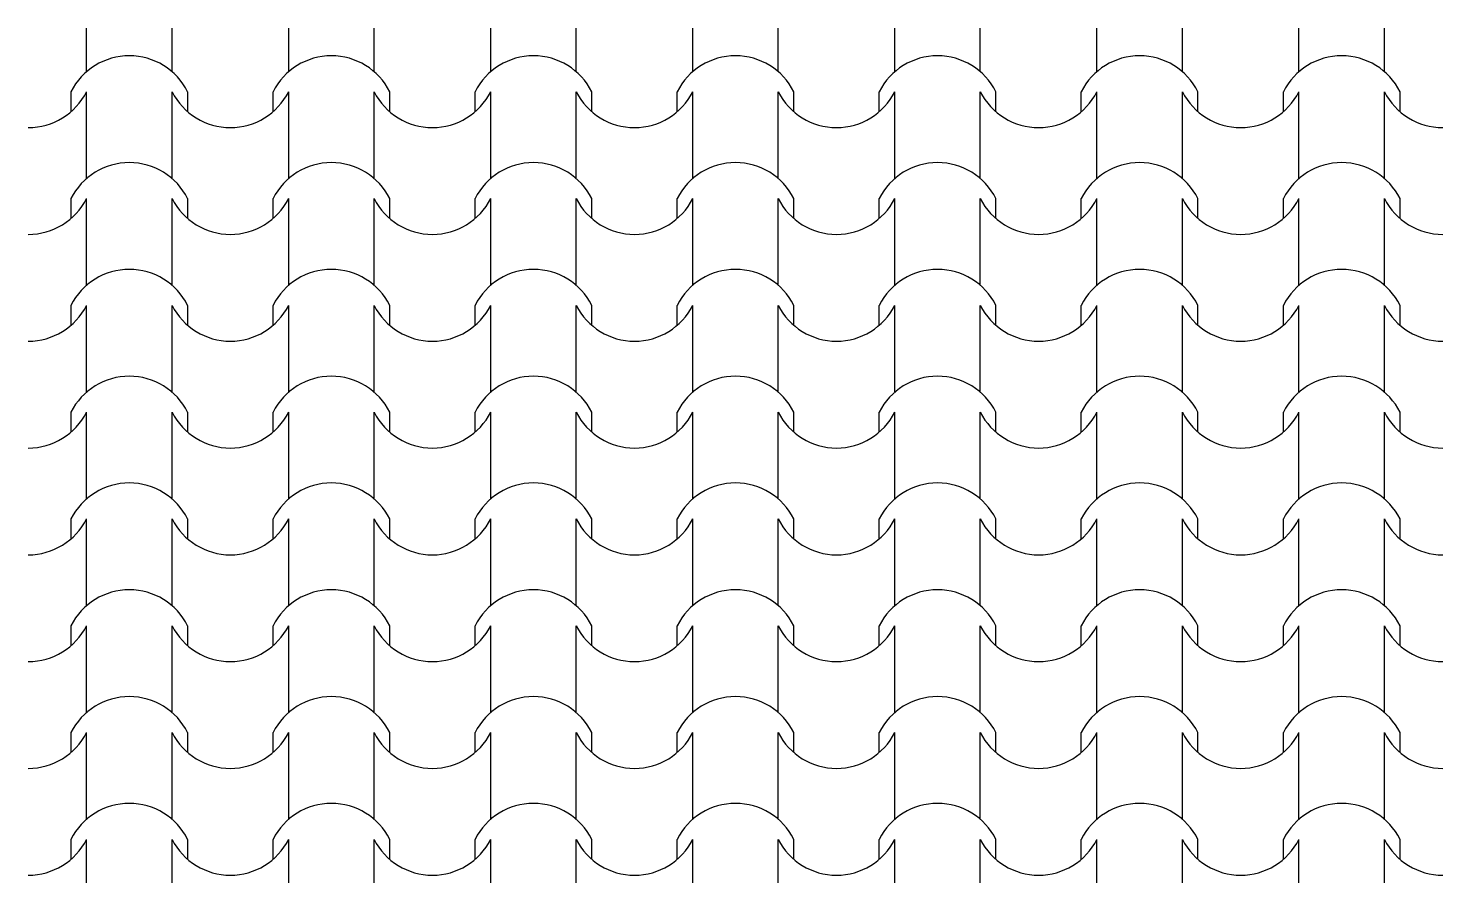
# Model space of a CAD drawing. Header units: feet. Extents: x 2791058 to 2855058, y -67651 to -26651.
# Drawn here: x 2823373 to 2827356, y -41152 to -38747 of the extents above; entities that cross this region are included whole.
import ezdxf

# ---------------------------------------------------------------- set-up
doc = ezdxf.new("R2010")
doc.units = ezdxf.units.FT
doc.header["$MEASUREMENT"] = 0
doc.layers.add('Dimensioning - General', color=7, linetype='Continuous')
doc.layers.add('Dimensioning - General_Pen_No__1', color=7, linetype='Continuous', lineweight=0)
doc.layers.add('Structural - Bearing_Pen_No__82', color=7, linetype='Continuous', lineweight=0, true_color=0xaaaaaa)
doc.styles.add('GENERATED_STYLE_2', font='arial.ttf')
doc.dimstyles.new('GENERATED_STYLE__2', dxfattribs={"dimtxt": 250, "dimasz": 190, "dimexe": 0.18, "dimexo": 3, "dimgap": 0.09, "dimtad": 1, "dimtih": 1, "dimtoh": 1, "dimlfac": 0.001, "dimzin": 0, "dimdsep": 46, "dimtxsty": 'GENERATED_STYLE_2', "dimblk": 'ARROWHEAD_2', "dimblk1": 'ARROWHEAD_2', "dimblk2": 'ARROWHEAD_2', "dimcen": 0.09, "dimclrd": 7, "dimclre": 7, "dimclrt": 7, "dimadec": 0, "dimazin": 0, "dimtfac": 1, "dimtdec": 4, "dimtmove": 0, "dimatfit": 3, "dimfxl": 1, "dimtolj": 1, "dimtzin": 0, "dimarcsym": 0})

# ---------------------------------------------------------------- blocks, each defined once
blk = doc.blocks.new('*X6', base_point=(2247653.8, -76425))
at = {"layer": 'Structural - Bearing_Pen_No__82', "color": 253, "linetype": 'Continuous', "lineweight": 0, "true_color": 0xaaaaaa}
for p, q in [((2823537.3, -38868.6), (2823537.3, -38746.7)), ((2823777.8, -38868.6), (2823777.8, -38746.7)), ((2824106.2, -38868.6), (2824106.2, -38746.7)), ((2824346.7, -38868.6), (2824346.7, -38746.7)), ((2824675.2, -38868.6), (2824675.2, -38746.7)), ((2824915.7, -38868.6), (2824915.7, -38746.7)), ((2825244.2, -38868.6), (2825244.2, -38746.7)), ((2825484.6, -38868.6), (2825484.6, -38746.7)), ((2825813.1, -38868.6), (2825813.1, -38746.7)), ((2826053.6, -38868.6), (2826053.6, -38746.7)), ((2826382.1, -38868.6), (2826382.1, -38746.7)), ((2826622.6, -38868.6), (2826622.6, -38746.7)), ((2826951, -38868.6), (2826951, -38746.7)), ((2827191.5, -38868.6), (2827191.5, -38746.7)), ((2823493.3, -38981.5), (2823493.3, -38925.4)), ((2823537.3, -39047.4), (2823537.3, -38925.4)), ((2823777.8, -39047.4), (2823777.8, -38925.4)), ((2823821.8, -38981.5), (2823821.8, -38925.4)), ((2824062.2, -38981.5), (2824062.2, -38925.4)), ((2824106.2, -39047.4), (2824106.2, -38925.4)), ((2824346.7, -39047.4), (2824346.7, -38925.4)), ((2824390.7, -38981.5), (2824390.7, -38925.4)), ((2824631.2, -38981.5), (2824631.2, -38925.4)), ((2824675.2, -39047.4), (2824675.2, -38925.4)), ((2824915.7, -39047.4), (2824915.7, -38925.4)), ((2824959.7, -38981.5), (2824959.7, -38925.4)), ((2825200.2, -38981.5), (2825200.2, -38925.4)), ((2825244.2, -39047.4), (2825244.2, -38925.4)), ((2825484.6, -39047.4), (2825484.6, -38925.4)), ((2825528.6, -38981.5), (2825528.6, -38925.4)), ((2825769.1, -38981.5), (2825769.1, -38925.4)), ((2825813.1, -39047.4), (2825813.1, -38925.4)), ((2826053.6, -39047.4), (2826053.6, -38925.4)), ((2826097.6, -38981.5), (2826097.6, -38925.4)), ((2826338.1, -38981.5), (2826338.1, -38925.4)), ((2826382.1, -39047.4), (2826382.1, -38925.4)), ((2826622.6, -39047.4), (2826622.6, -38925.4)), ((2826666.6, -38981.5), (2826666.6, -38925.4)), ((2826907, -38981.5), (2826907, -38925.4)), ((2826951, -39047.4), (2826951, -38925.4)), ((2827191.5, -39047.4), (2827191.5, -38925.4)), ((2827235.5, -38981.5), (2827235.5, -38925.4)), ((2823537.3, -39169.3), (2823537.3, -39047.4)), ((2823777.8, -39169.3), (2823777.8, -39047.4)), ((2824106.2, -39169.3), (2824106.2, -39047.4)), ((2824346.7, -39169.3), (2824346.7, -39047.4)), ((2824675.2, -39169.3), (2824675.2, -39047.4)), ((2824915.7, -39169.3), (2824915.7, -39047.4)), ((2825244.2, -39169.3), (2825244.2, -39047.4)), ((2825484.6, -39169.3), (2825484.6, -39047.4)), ((2825813.1, -39169.3), (2825813.1, -39047.4)), ((2826053.6, -39169.3), (2826053.6, -39047.4)), ((2826382.1, -39169.3), (2826382.1, -39047.4)), ((2826622.6, -39169.3), (2826622.6, -39047.4)), ((2826951, -39169.3), (2826951, -39047.4)), ((2827191.5, -39169.3), (2827191.5, -39047.4)), ((2823493.3, -39282.2), (2823493.3, -39226.1)), ((2823537.3, -39348), (2823537.3, -39226.1)), ((2823777.8, -39348), (2823777.8, -39226.1)), ((2823821.8, -39282.2), (2823821.8, -39226.1)), ((2824062.2, -39282.2), (2824062.2, -39226.1)), ((2824106.2, -39348), (2824106.2, -39226.1)), ((2824346.7, -39348), (2824346.7, -39226.1)), ((2824390.7, -39282.2), (2824390.7, -39226.1)), ((2824631.2, -39282.2), (2824631.2, -39226.1)), ((2824675.2, -39348), (2824675.2, -39226.1)), ((2824915.7, -39348), (2824915.7, -39226.1)), ((2824959.7, -39282.2), (2824959.7, -39226.1)), ((2825200.2, -39282.2), (2825200.2, -39226.1)), ((2825244.2, -39348), (2825244.2, -39226.1)), ((2825484.6, -39348), (2825484.6, -39226.1)), ((2825528.6, -39282.2), (2825528.6, -39226.1)), ((2825769.1, -39282.2), (2825769.1, -39226.1)), ((2825813.1, -39348), (2825813.1, -39226.1)), ((2826053.6, -39348), (2826053.6, -39226.1)), ((2826097.6, -39282.2), (2826097.6, -39226.1)), ((2826338.1, -39282.2), (2826338.1, -39226.1)), ((2826382.1, -39348), (2826382.1, -39226.1)), ((2826622.6, -39348), (2826622.6, -39226.1)), ((2826666.6, -39282.2), (2826666.6, -39226.1)), ((2826907, -39282.2), (2826907, -39226.1)), ((2826951, -39348), (2826951, -39226.1)), ((2827191.5, -39348), (2827191.5, -39226.1)), ((2827235.5, -39282.2), (2827235.5, -39226.1)), ((2823537.3, -39470), (2823537.3, -39348)), ((2823777.8, -39470), (2823777.8, -39348)), ((2824106.2, -39470), (2824106.2, -39348)), ((2824346.7, -39470), (2824346.7, -39348)), ((2824675.2, -39470), (2824675.2, -39348)), ((2824915.7, -39470), (2824915.7, -39348)), ((2825244.2, -39470), (2825244.2, -39348)), ((2825484.6, -39470), (2825484.6, -39348)), ((2825813.1, -39470), (2825813.1, -39348)), ((2826053.6, -39470), (2826053.6, -39348)), ((2826382.1, -39470), (2826382.1, -39348)), ((2826622.6, -39470), (2826622.6, -39348)), ((2826951, -39470), (2826951, -39348)), ((2827191.5, -39470), (2827191.5, -39348)), ((2823493.3, -39582.8), (2823493.3, -39526.8)), ((2823537.3, -39648.7), (2823537.3, -39526.8)), ((2823777.8, -39648.7), (2823777.8, -39526.8)), ((2823821.8, -39582.8), (2823821.8, -39526.8)), ((2824062.2, -39582.8), (2824062.2, -39526.8)), ((2824106.2, -39648.7), (2824106.2, -39526.8)), ((2824346.7, -39648.7), (2824346.7, -39526.8)), ((2824390.7, -39582.8), (2824390.7, -39526.8)), ((2824631.2, -39582.8), (2824631.2, -39526.8)), ((2824675.2, -39648.7), (2824675.2, -39526.8)), ((2824915.7, -39648.7), (2824915.7, -39526.8)), ((2824959.7, -39582.8), (2824959.7, -39526.8)), ((2825200.2, -39582.8), (2825200.2, -39526.8)), ((2825244.2, -39648.7), (2825244.2, -39526.8)), ((2825484.6, -39648.7), (2825484.6, -39526.8)), ((2825528.6, -39582.8), (2825528.6, -39526.8)), ((2825769.1, -39582.8), (2825769.1, -39526.8)), ((2825813.1, -39648.7), (2825813.1, -39526.8)), ((2826053.6, -39648.7), (2826053.6, -39526.8)), ((2826097.6, -39582.8), (2826097.6, -39526.8)), ((2826338.1, -39582.8), (2826338.1, -39526.8)), ((2826382.1, -39648.7), (2826382.1, -39526.8)), ((2826622.6, -39648.7), (2826622.6, -39526.8)), ((2826666.6, -39582.8), (2826666.6, -39526.8)), ((2826907, -39582.8), (2826907, -39526.8)), ((2826951, -39648.7), (2826951, -39526.8)), ((2827191.5, -39648.7), (2827191.5, -39526.8)), ((2827235.5, -39582.8), (2827235.5, -39526.8)), ((2823537.3, -39770.6), (2823537.3, -39648.7)), ((2823777.8, -39770.6), (2823777.8, -39648.7)), ((2824106.2, -39770.6), (2824106.2, -39648.7)), ((2824346.7, -39770.6), (2824346.7, -39648.7)), ((2824675.2, -39770.6), (2824675.2, -39648.7)), ((2824915.7, -39770.6), (2824915.7, -39648.7)), ((2825244.2, -39770.6), (2825244.2, -39648.7)), ((2825484.6, -39770.6), (2825484.6, -39648.7)), ((2825813.1, -39770.6), (2825813.1, -39648.7)), ((2826053.6, -39770.6), (2826053.6, -39648.7)), ((2826382.1, -39770.6), (2826382.1, -39648.7)), ((2826622.6, -39770.6), (2826622.6, -39648.7)), ((2826951, -39770.6), (2826951, -39648.7)), ((2827191.5, -39770.6), (2827191.5, -39648.7)), ((2823493.3, -39883.5), (2823493.3, -39827.4)), ((2823537.3, -39949.4), (2823537.3, -39827.4)), ((2823777.8, -39949.4), (2823777.8, -39827.4)), ((2823821.8, -39883.5), (2823821.8, -39827.4)), ((2824062.2, -39883.5), (2824062.2, -39827.4)), ((2824106.2, -39949.4), (2824106.2, -39827.4)), ((2824346.7, -39949.4), (2824346.7, -39827.4)), ((2824390.7, -39883.5), (2824390.7, -39827.4)), ((2824631.2, -39883.5), (2824631.2, -39827.4)), ((2824675.2, -39949.4), (2824675.2, -39827.4)), ((2824915.7, -39949.4), (2824915.7, -39827.4)), ((2824959.7, -39883.5), (2824959.7, -39827.4)), ((2825200.2, -39883.5), (2825200.2, -39827.4)), ((2825244.2, -39949.4), (2825244.2, -39827.4)), ((2825484.6, -39949.4), (2825484.6, -39827.4)), ((2825528.6, -39883.5), (2825528.6, -39827.4)), ((2825769.1, -39883.5), (2825769.1, -39827.4)), ((2825813.1, -39949.4), (2825813.1, -39827.4)), ((2826053.6, -39949.4), (2826053.6, -39827.4)), ((2826097.6, -39883.5), (2826097.6, -39827.4)), ((2826338.1, -39883.5), (2826338.1, -39827.4)), ((2826382.1, -39949.4), (2826382.1, -39827.4)), ((2826622.6, -39949.4), (2826622.6, -39827.4)), ((2826666.6, -39883.5), (2826666.6, -39827.4)), ((2826907, -39883.5), (2826907, -39827.4)), ((2826951, -39949.4), (2826951, -39827.4)), ((2827191.5, -39949.4), (2827191.5, -39827.4)), ((2827235.5, -39883.5), (2827235.5, -39827.4)), ((2823537.3, -40071.3), (2823537.3, -39949.4)), ((2823777.8, -40071.3), (2823777.8, -39949.4)), ((2824106.2, -40071.3), (2824106.2, -39949.4)), ((2824346.7, -40071.3), (2824346.7, -39949.4)), ((2824675.2, -40071.3), (2824675.2, -39949.4)), ((2824915.7, -40071.3), (2824915.7, -39949.4)), ((2825244.2, -40071.3), (2825244.2, -39949.4)), ((2825484.6, -40071.3), (2825484.6, -39949.4)), ((2825813.1, -40071.3), (2825813.1, -39949.4)), ((2826053.6, -40071.3), (2826053.6, -39949.4)), ((2826382.1, -40071.3), (2826382.1, -39949.4)), ((2826622.6, -40071.3), (2826622.6, -39949.4)), ((2826951, -40071.3), (2826951, -39949.4)), ((2827191.5, -40071.3), (2827191.5, -39949.4)), ((2823493.3, -40184.2), (2823493.3, -40128.1)), ((2823537.3, -40250), (2823537.3, -40128.1)), ((2823777.8, -40250), (2823777.8, -40128.1)), ((2823821.8, -40184.2), (2823821.8, -40128.1)), ((2824062.2, -40184.2), (2824062.2, -40128.1)), ((2824106.2, -40250), (2824106.2, -40128.1)), ((2824346.7, -40250), (2824346.7, -40128.1)), ((2824390.7, -40184.2), (2824390.7, -40128.1)), ((2824631.2, -40184.2), (2824631.2, -40128.1)), ((2824675.2, -40250), (2824675.2, -40128.1)), ((2824915.7, -40250), (2824915.7, -40128.1)), ((2824959.7, -40184.2), (2824959.7, -40128.1)), ((2825200.2, -40184.2), (2825200.2, -40128.1)), ((2825244.2, -40250), (2825244.2, -40128.1)), ((2825484.6, -40250), (2825484.6, -40128.1)), ((2825528.6, -40184.2), (2825528.6, -40128.1)), ((2825769.1, -40184.2), (2825769.1, -40128.1)), ((2825813.1, -40250), (2825813.1, -40128.1)), ((2826053.6, -40250), (2826053.6, -40128.1)), ((2826097.6, -40184.2), (2826097.6, -40128.1)), ((2826338.1, -40184.2), (2826338.1, -40128.1)), ((2826382.1, -40250), (2826382.1, -40128.1)), ((2826622.6, -40250), (2826622.6, -40128.1)), ((2826666.6, -40184.2), (2826666.6, -40128.1)), ((2826907, -40184.2), (2826907, -40128.1)), ((2826951, -40250), (2826951, -40128.1)), ((2827191.5, -40250), (2827191.5, -40128.1)), ((2827235.5, -40184.2), (2827235.5, -40128.1)), ((2823537.3, -40372), (2823537.3, -40250)), ((2823777.8, -40372), (2823777.8, -40250)), ((2824106.2, -40372), (2824106.2, -40250)), ((2824346.7, -40372), (2824346.7, -40250)), ((2824675.2, -40372), (2824675.2, -40250)), ((2824915.7, -40372), (2824915.7, -40250)), ((2825244.2, -40372), (2825244.2, -40250)), ((2825484.6, -40372), (2825484.6, -40250)), ((2825813.1, -40372), (2825813.1, -40250)), ((2826053.6, -40372), (2826053.6, -40250)), ((2826382.1, -40372), (2826382.1, -40250)), ((2826622.6, -40372), (2826622.6, -40250)), ((2826951, -40372), (2826951, -40250)), ((2827191.5, -40372), (2827191.5, -40250)), ((2823493.3, -40484.8), (2823493.3, -40428.8)), ((2823537.3, -40550.7), (2823537.3, -40428.8)), ((2823777.8, -40550.7), (2823777.8, -40428.8)), ((2823821.8, -40484.8), (2823821.8, -40428.8)), ((2824062.2, -40484.8), (2824062.2, -40428.8)), ((2824106.2, -40550.7), (2824106.2, -40428.8)), ((2824346.7, -40550.7), (2824346.7, -40428.8)), ((2824390.7, -40484.8), (2824390.7, -40428.8)), ((2824631.2, -40484.8), (2824631.2, -40428.8)), ((2824675.2, -40550.7), (2824675.2, -40428.8)), ((2824915.7, -40550.7), (2824915.7, -40428.8)), ((2824959.7, -40484.8), (2824959.7, -40428.8)), ((2825200.2, -40484.8), (2825200.2, -40428.8)), ((2825244.2, -40550.7), (2825244.2, -40428.8)), ((2825484.6, -40550.7), (2825484.6, -40428.8)), ((2825528.6, -40484.8), (2825528.6, -40428.8)), ((2825769.1, -40484.8), (2825769.1, -40428.8)), ((2825813.1, -40550.7), (2825813.1, -40428.8)), ((2826053.6, -40550.7), (2826053.6, -40428.8)), ((2826097.6, -40484.8), (2826097.6, -40428.8)), ((2826338.1, -40484.8), (2826338.1, -40428.8)), ((2826382.1, -40550.7), (2826382.1, -40428.8)), ((2826622.6, -40550.7), (2826622.6, -40428.8)), ((2826666.6, -40484.8), (2826666.6, -40428.8)), ((2826907, -40484.8), (2826907, -40428.8)), ((2826951, -40550.7), (2826951, -40428.8)), ((2827191.5, -40550.7), (2827191.5, -40428.8)), ((2827235.5, -40484.8), (2827235.5, -40428.8)), ((2823537.3, -40672.7), (2823537.3, -40550.7)), ((2823777.8, -40672.7), (2823777.8, -40550.7)), ((2824106.2, -40672.7), (2824106.2, -40550.7)), ((2824346.7, -40672.7), (2824346.7, -40550.7)), ((2824675.2, -40672.7), (2824675.2, -40550.7)), ((2824915.7, -40672.7), (2824915.7, -40550.7)), ((2825244.2, -40672.7), (2825244.2, -40550.7)), ((2825484.6, -40672.7), (2825484.6, -40550.7)), ((2825813.1, -40672.7), (2825813.1, -40550.7)), ((2826053.6, -40672.7), (2826053.6, -40550.7)), ((2826382.1, -40672.7), (2826382.1, -40550.7)), ((2826622.6, -40672.7), (2826622.6, -40550.7)), ((2826951, -40672.7), (2826951, -40550.7)), ((2827191.5, -40672.7), (2827191.5, -40550.7)), ((2823493.3, -40785.5), (2823493.3, -40729.5)), ((2823537.3, -40851.4), (2823537.3, -40729.5)), ((2823777.8, -40851.4), (2823777.8, -40729.5)), ((2823821.8, -40785.5), (2823821.8, -40729.5)), ((2824062.2, -40785.5), (2824062.2, -40729.5)), ((2824106.2, -40851.4), (2824106.2, -40729.5)), ((2824346.7, -40851.4), (2824346.7, -40729.5)), ((2824390.7, -40785.5), (2824390.7, -40729.5)), ((2824631.2, -40785.5), (2824631.2, -40729.5)), ((2824675.2, -40851.4), (2824675.2, -40729.5)), ((2824915.7, -40851.4), (2824915.7, -40729.5)), ((2824959.7, -40785.5), (2824959.7, -40729.5)), ((2825200.2, -40785.5), (2825200.2, -40729.5)), ((2825244.2, -40851.4), (2825244.2, -40729.5)), ((2825484.6, -40851.4), (2825484.6, -40729.5)), ((2825528.6, -40785.5), (2825528.6, -40729.5)), ((2825769.1, -40785.5), (2825769.1, -40729.5)), ((2825813.1, -40851.4), (2825813.1, -40729.5)), ((2826053.6, -40851.4), (2826053.6, -40729.5)), ((2826097.6, -40785.5), (2826097.6, -40729.5)), ((2826338.1, -40785.5), (2826338.1, -40729.5)), ((2826382.1, -40851.4), (2826382.1, -40729.5)), ((2826622.6, -40851.4), (2826622.6, -40729.5)), ((2826666.6, -40785.5), (2826666.6, -40729.5)), ((2826907, -40785.5), (2826907, -40729.5)), ((2826951, -40851.4), (2826951, -40729.5)), ((2827191.5, -40851.4), (2827191.5, -40729.5)), ((2827235.5, -40785.5), (2827235.5, -40729.5)), ((2823537.3, -40973.3), (2823537.3, -40851.4)), ((2823777.8, -40973.3), (2823777.8, -40851.4)), ((2824106.2, -40973.3), (2824106.2, -40851.4)), ((2824346.7, -40973.3), (2824346.7, -40851.4)), ((2824675.2, -40973.3), (2824675.2, -40851.4)), ((2824915.7, -40973.3), (2824915.7, -40851.4)), ((2825244.2, -40973.3), (2825244.2, -40851.4)), ((2825484.6, -40973.3), (2825484.6, -40851.4)), ((2825813.1, -40973.3), (2825813.1, -40851.4)), ((2826053.6, -40973.3), (2826053.6, -40851.4)), ((2826382.1, -40973.3), (2826382.1, -40851.4)), ((2826622.6, -40973.3), (2826622.6, -40851.4)), ((2826951, -40973.3), (2826951, -40851.4)), ((2827191.5, -40973.3), (2827191.5, -40851.4)), ((2823493.3, -41086.2), (2823493.3, -41030.1)), ((2823537.3, -41152.1), (2823537.3, -41030.1)), ((2823777.8, -41152.1), (2823777.8, -41030.1)), ((2823821.8, -41086.2), (2823821.8, -41030.1)), ((2824062.2, -41086.2), (2824062.2, -41030.1)), ((2824106.2, -41152.1), (2824106.2, -41030.1)), ((2824346.7, -41152.1), (2824346.7, -41030.1)), ((2824390.7, -41086.2), (2824390.7, -41030.1)), ((2824631.2, -41086.2), (2824631.2, -41030.1)), ((2824675.2, -41152.1), (2824675.2, -41030.1)), ((2824915.7, -41152.1), (2824915.7, -41030.1)), ((2824959.7, -41086.2), (2824959.7, -41030.1)), ((2825200.2, -41086.2), (2825200.2, -41030.1)), ((2825244.2, -41152.1), (2825244.2, -41030.1)), ((2825484.6, -41152.1), (2825484.6, -41030.1)), ((2825528.6, -41086.2), (2825528.6, -41030.1)), ((2825769.1, -41086.2), (2825769.1, -41030.1)), ((2825813.1, -41152.1), (2825813.1, -41030.1)), ((2826053.6, -41152.1), (2826053.6, -41030.1)), ((2826097.6, -41086.2), (2826097.6, -41030.1)), ((2826338.1, -41086.2), (2826338.1, -41030.1)), ((2826382.1, -41152.1), (2826382.1, -41030.1)), ((2826622.6, -41152.1), (2826622.6, -41030.1)), ((2826666.6, -41086.2), (2826666.6, -41030.1)), ((2826907, -41086.2), (2826907, -41030.1)), ((2826951, -41152.1), (2826951, -41030.1)), ((2827191.5, -41152.1), (2827191.5, -41030.1)), ((2827235.5, -41086.2), (2827235.5, -41030.1))]:
    blk.add_line(p, q, dxfattribs=at)
for centre, radius, start, end in [((2823657.5, -39008), 183.9, 26.7044, 153.2956), ((2824226.5, -39008), 183.9, 26.7044, 153.2956), ((2824795.4, -39008), 183.9, 26.7044, 153.2956), ((2825364.4, -39008), 183.9, 26.7044, 153.2956), ((2825933.4, -39008), 183.9, 26.7044, 153.2956), ((2826502.3, -39008), 183.9, 26.7044, 153.2956), ((2827071.3, -39008), 183.9, 26.7044, 153.2956), ((2823372.5, -38841.5), 184.9, 270.1705, 333.0115), ((2823942.6, -38841.5), 184.9, 206.9885, 269.8295), ((2823941.5, -38841.5), 184.9, 270.1705, 333.0115), ((2824511.5, -38841.5), 184.9, 206.9885, 269.8295), ((2824510.4, -38841.5), 184.9, 270.1705, 333.0115), ((2825080.5, -38841.5), 184.9, 206.9885, 269.8295), ((2825079.4, -38841.5), 184.9, 270.1705, 333.0115), ((2825649.4, -38841.5), 184.9, 206.9885, 269.8295), ((2825648.3, -38841.5), 184.9, 270.1705, 333.0115), ((2826218.4, -38841.5), 184.9, 206.9885, 269.8295), ((2826217.3, -38841.5), 184.9, 270.1705, 333.0115), ((2826787.4, -38841.5), 184.9, 206.9885, 269.8295), ((2826786.3, -38841.5), 184.9, 270.1705, 333.0115), ((2827356.3, -38841.5), 184.9, 206.9885, 269.8295), ((2823657.5, -39308.7), 183.9, 26.7044, 153.2956), ((2824226.5, -39308.7), 183.9, 26.7044, 153.2956), ((2824795.4, -39308.7), 183.9, 26.7044, 153.2956), ((2825364.4, -39308.7), 183.9, 26.7044, 153.2956), ((2825933.4, -39308.7), 183.9, 26.7044, 153.2956), ((2826502.3, -39308.7), 183.9, 26.7044, 153.2956), ((2827071.3, -39308.7), 183.9, 26.7044, 153.2956), ((2823372.5, -39142.2), 184.9, 270.1705, 333.0115), ((2823942.6, -39142.2), 184.9, 206.9885, 269.8295), ((2823941.5, -39142.2), 184.9, 270.1705, 333.0115), ((2824511.5, -39142.2), 184.9, 206.9885, 269.8295), ((2824510.4, -39142.2), 184.9, 270.1705, 333.0115), ((2825080.5, -39142.2), 184.9, 206.9885, 269.8295), ((2825079.4, -39142.2), 184.9, 270.1705, 333.0115), ((2825649.4, -39142.2), 184.9, 206.9885, 269.8295), ((2825648.3, -39142.2), 184.9, 270.1705, 333.0115), ((2826218.4, -39142.2), 184.9, 206.9885, 269.8295), ((2826217.3, -39142.2), 184.9, 270.1705, 333.0115), ((2826787.4, -39142.2), 184.9, 206.9885, 269.8295), ((2826786.3, -39142.2), 184.9, 270.1705, 333.0115), ((2827356.3, -39142.2), 184.9, 206.9885, 269.8295), ((2823657.5, -39609.4), 183.9, 26.7044, 153.2956), ((2824226.5, -39609.4), 183.9, 26.7044, 153.2956), ((2824795.4, -39609.4), 183.9, 26.7044, 153.2956), ((2825364.4, -39609.4), 183.9, 26.7044, 153.2956), ((2825933.4, -39609.4), 183.9, 26.7044, 153.2956), ((2826502.3, -39609.4), 183.9, 26.7044, 153.2956), ((2827071.3, -39609.4), 183.9, 26.7044, 153.2956), ((2823372.5, -39442.8), 184.9, 270.1705, 333.0115), ((2823942.6, -39442.8), 184.9, 206.9885, 269.8295), ((2823941.5, -39442.8), 184.9, 270.1705, 333.0115), ((2824511.5, -39442.8), 184.9, 206.9885, 269.8295), ((2824510.4, -39442.8), 184.9, 270.1705, 333.0115), ((2825080.5, -39442.8), 184.9, 206.9885, 269.8295), ((2825079.4, -39442.8), 184.9, 270.1705, 333.0115), ((2825649.4, -39442.8), 184.9, 206.9885, 269.8295), ((2825648.3, -39442.8), 184.9, 270.1705, 333.0115), ((2826218.4, -39442.8), 184.9, 206.9885, 269.8295), ((2826217.3, -39442.8), 184.9, 270.1705, 333.0115), ((2826787.4, -39442.8), 184.9, 206.9885, 269.8295), ((2826786.3, -39442.8), 184.9, 270.1705, 333.0115), ((2827356.3, -39442.8), 184.9, 206.9885, 269.8295), ((2823657.5, -39910.1), 183.9, 26.7044, 153.2956), ((2824226.5, -39910.1), 183.9, 26.7044, 153.2956), ((2824795.4, -39910.1), 183.9, 26.7044, 153.2956), ((2825364.4, -39910.1), 183.9, 26.7044, 153.2956), ((2825933.4, -39910.1), 183.9, 26.7044, 153.2956), ((2826502.3, -39910.1), 183.9, 26.7044, 153.2956), ((2827071.3, -39910.1), 183.9, 26.7044, 153.2956), ((2823372.5, -39743.5), 184.9, 270.1705, 333.0115), ((2823942.6, -39743.5), 184.9, 206.9885, 269.8295), ((2823941.5, -39743.5), 184.9, 270.1705, 333.0115), ((2824511.5, -39743.5), 184.9, 206.9885, 269.8295), ((2824510.4, -39743.5), 184.9, 270.1705, 333.0115), ((2825080.5, -39743.5), 184.9, 206.9885, 269.8295), ((2825079.4, -39743.5), 184.9, 270.1705, 333.0115), ((2825649.4, -39743.5), 184.9, 206.9885, 269.8295), ((2825648.3, -39743.5), 184.9, 270.1705, 333.0115), ((2826218.4, -39743.5), 184.9, 206.9885, 269.8295), ((2826217.3, -39743.5), 184.9, 270.1705, 333.0115), ((2826787.4, -39743.5), 184.9, 206.9885, 269.8295), ((2826786.3, -39743.5), 184.9, 270.1705, 333.0115), ((2827356.3, -39743.5), 184.9, 206.9885, 269.8295), ((2823657.5, -40210.7), 183.9, 26.7044, 153.2956), ((2824226.5, -40210.7), 183.9, 26.7044, 153.2956), ((2824795.4, -40210.7), 183.9, 26.7044, 153.2956), ((2825364.4, -40210.7), 183.9, 26.7044, 153.2956), ((2825933.4, -40210.7), 183.9, 26.7044, 153.2956), ((2826502.3, -40210.7), 183.9, 26.7044, 153.2956), ((2827071.3, -40210.7), 183.9, 26.7044, 153.2956), ((2823372.5, -40044.2), 184.9, 270.1705, 333.0115), ((2823942.6, -40044.2), 184.9, 206.9885, 269.8295), ((2823941.5, -40044.2), 184.9, 270.1705, 333.0115), ((2824511.5, -40044.2), 184.9, 206.9885, 269.8295), ((2824510.4, -40044.2), 184.9, 270.1705, 333.0115), ((2825080.5, -40044.2), 184.9, 206.9885, 269.8295), ((2825079.4, -40044.2), 184.9, 270.1705, 333.0115), ((2825649.4, -40044.2), 184.9, 206.9885, 269.8295), ((2825648.3, -40044.2), 184.9, 270.1705, 333.0115), ((2826218.4, -40044.2), 184.9, 206.9885, 269.8295), ((2826217.3, -40044.2), 184.9, 270.1705, 333.0115), ((2826787.4, -40044.2), 184.9, 206.9885, 269.8295), ((2826786.3, -40044.2), 184.9, 270.1705, 333.0115), ((2827356.3, -40044.2), 184.9, 206.9885, 269.8295), ((2823657.5, -40511.4), 183.9, 26.7044, 153.2956), ((2824226.5, -40511.4), 183.9, 26.7044, 153.2956), ((2824795.4, -40511.4), 183.9, 26.7044, 153.2956), ((2825364.4, -40511.4), 183.9, 26.7044, 153.2956), ((2825933.4, -40511.4), 183.9, 26.7044, 153.2956), ((2826502.3, -40511.4), 183.9, 26.7044, 153.2956), ((2827071.3, -40511.4), 183.9, 26.7044, 153.2956), ((2823372.5, -40344.9), 184.9, 270.1705, 333.0115), ((2823942.6, -40344.9), 184.9, 206.9885, 269.8295), ((2823941.5, -40344.9), 184.9, 270.1705, 333.0115), ((2824511.5, -40344.9), 184.9, 206.9885, 269.8295), ((2824510.4, -40344.9), 184.9, 270.1705, 333.0115), ((2825080.5, -40344.9), 184.9, 206.9885, 269.8295), ((2825079.4, -40344.9), 184.9, 270.1705, 333.0115), ((2825649.4, -40344.9), 184.9, 206.9885, 269.8295), ((2825648.3, -40344.9), 184.9, 270.1705, 333.0115), ((2826218.4, -40344.9), 184.9, 206.9885, 269.8295), ((2826217.3, -40344.9), 184.9, 270.1705, 333.0115), ((2826787.4, -40344.9), 184.9, 206.9885, 269.8295), ((2826786.3, -40344.9), 184.9, 270.1705, 333.0115), ((2827356.3, -40344.9), 184.9, 206.9885, 269.8295), ((2823657.5, -40812.1), 183.9, 26.7044, 153.2956), ((2824226.5, -40812.1), 183.9, 26.7044, 153.2956), ((2824795.4, -40812.1), 183.9, 26.7044, 153.2956), ((2825364.4, -40812.1), 183.9, 26.7044, 153.2956), ((2825933.4, -40812.1), 183.9, 26.7044, 153.2956), ((2826502.3, -40812.1), 183.9, 26.7044, 153.2956), ((2827071.3, -40812.1), 183.9, 26.7044, 153.2956), ((2823372.5, -40645.5), 184.9, 270.1705, 333.0115), ((2823942.6, -40645.5), 184.9, 206.9885, 269.8295), ((2823941.5, -40645.5), 184.9, 270.1705, 333.0115), ((2824511.5, -40645.5), 184.9, 206.9885, 269.8295), ((2824510.4, -40645.5), 184.9, 270.1705, 333.0115), ((2825080.5, -40645.5), 184.9, 206.9885, 269.8295), ((2825079.4, -40645.5), 184.9, 270.1705, 333.0115), ((2825649.4, -40645.5), 184.9, 206.9885, 269.8295), ((2825648.3, -40645.5), 184.9, 270.1705, 333.0115), ((2826218.4, -40645.5), 184.9, 206.9885, 269.8295), ((2826217.3, -40645.5), 184.9, 270.1705, 333.0115), ((2826787.4, -40645.5), 184.9, 206.9885, 269.8295), ((2826786.3, -40645.5), 184.9, 270.1705, 333.0115), ((2827356.3, -40645.5), 184.9, 206.9885, 269.8295), ((2823657.5, -41112.7), 183.9, 26.7044, 153.2956), ((2824226.5, -41112.7), 183.9, 26.7044, 153.2956), ((2824795.4, -41112.7), 183.9, 26.7044, 153.2956), ((2825364.4, -41112.7), 183.9, 26.7044, 153.2956), ((2825933.4, -41112.7), 183.9, 26.7044, 153.2956), ((2826502.3, -41112.7), 183.9, 26.7044, 153.2956), ((2827071.3, -41112.7), 183.9, 26.7044, 153.2956), ((2823372.5, -40946.2), 184.9, 270.1705, 333.0115), ((2823942.6, -40946.2), 184.9, 206.9885, 269.8295), ((2823941.5, -40946.2), 184.9, 270.1705, 333.0115), ((2824511.5, -40946.2), 184.9, 206.9885, 269.8295), ((2824510.4, -40946.2), 184.9, 270.1705, 333.0115), ((2825080.5, -40946.2), 184.9, 206.9885, 269.8295), ((2825079.4, -40946.2), 184.9, 270.1705, 333.0115), ((2825649.4, -40946.2), 184.9, 206.9885, 269.8295), ((2825648.3, -40946.2), 184.9, 270.1705, 333.0115), ((2826218.4, -40946.2), 184.9, 206.9885, 269.8295), ((2826217.3, -40946.2), 184.9, 270.1705, 333.0115), ((2826787.4, -40946.2), 184.9, 206.9885, 269.8295), ((2826786.3, -40946.2), 184.9, 270.1705, 333.0115), ((2827356.3, -40946.2), 184.9, 206.9885, 269.8295)]:
    blk.add_arc(centre, radius, start, end, dxfattribs=at)
blk = doc.blocks.new('Fill_3', base_point=(2247653.8, -74225))
at = {"layer": 'Structural - Bearing_Pen_No__82', "color": 253, "linetype": 'Continuous', "lineweight": 0, "true_color": 0xaaaaaa}
blk.add_blockref('*X6', (2247653.8, -76425), dxfattribs=at)
blk = doc.blocks.new('*D156', base_point=(2247653.8, -76425))
at = {"layer": 'Dimensioning - General_Pen_No__1', "color": 7, "linetype": 'Continuous', "lineweight": 0, "transparency": 16777216}
for p, q in [((2803604.4, -33750.7), (2803604.4, -33375.7)), ((2819204.4, -33750.7), (2819204.4, -33375.7)), ((2803676.5, -33438.2), (2803532.2, -33688.2)), ((2819276.5, -33438.2), (2819132.2, -33688.2)), ((2803482.1, -33563.2), (2803604.4, -33563.2)), ((2803604.4, -33563.2), (2819204.4, -33563.2)), ((2819204.4, -33563.2), (2835704.4, -33563.2))]:
    blk.add_line(p, q, dxfattribs=at)
at = {"layer": 'Dimensioning - General_Pen_No__1', "color": 7, "lineweight": 0, "transparency": 16777216, "insert": (2810976.9, -33513.2), "char_height": 250, "attachment_point": 7, "style": 'GENERATED_STYLE_2'}
blk.add_mtext('\\A1;15.60', dxfattribs=at)
blk = doc.blocks.new('ARROWHEAD_2')
at = {"color": 0, "linetype": 'Continuous', "lineweight": 0}
for p, q in [((-0.378, -0.655), (0.378, 0.655)), ((0, 0), (-1, 0))]:
    blk.add_line(p, q, dxfattribs=at)

msp = doc.modelspace()

# ---------------------------------------------------------------- block references
at = {"layer": 'Structural - Bearing_Pen_No__82', "color": 253, "linetype": 'Continuous', "lineweight": 0, "true_color": 0xaaaaaa}
msp.add_blockref('Fill_3', (2247653.822, -74224.967), dxfattribs=at)

# ---------------------------------------------------------------- dimensions: what is measured, and where the dimension line sits
at = {"layer": 'Dimensioning - General', "color": 7, "linetype": 'Continuous', "lineweight": 0}
dim = msp.add_linear_dim(base=(2819204.377, -33563.192), p1=(2803604.377, -43881.235), p2=(2819204.377, -37331.235), dimstyle='GENERATED_STYLE__2', dxfattribs=at)
dim.commit()
dim.dimension.update_dxf_attribs({"geometry": '*D156', "text_midpoint": (2811396.95, -33388.192), "dimtype": 160})

doc.saveas('drawing.dxf')
